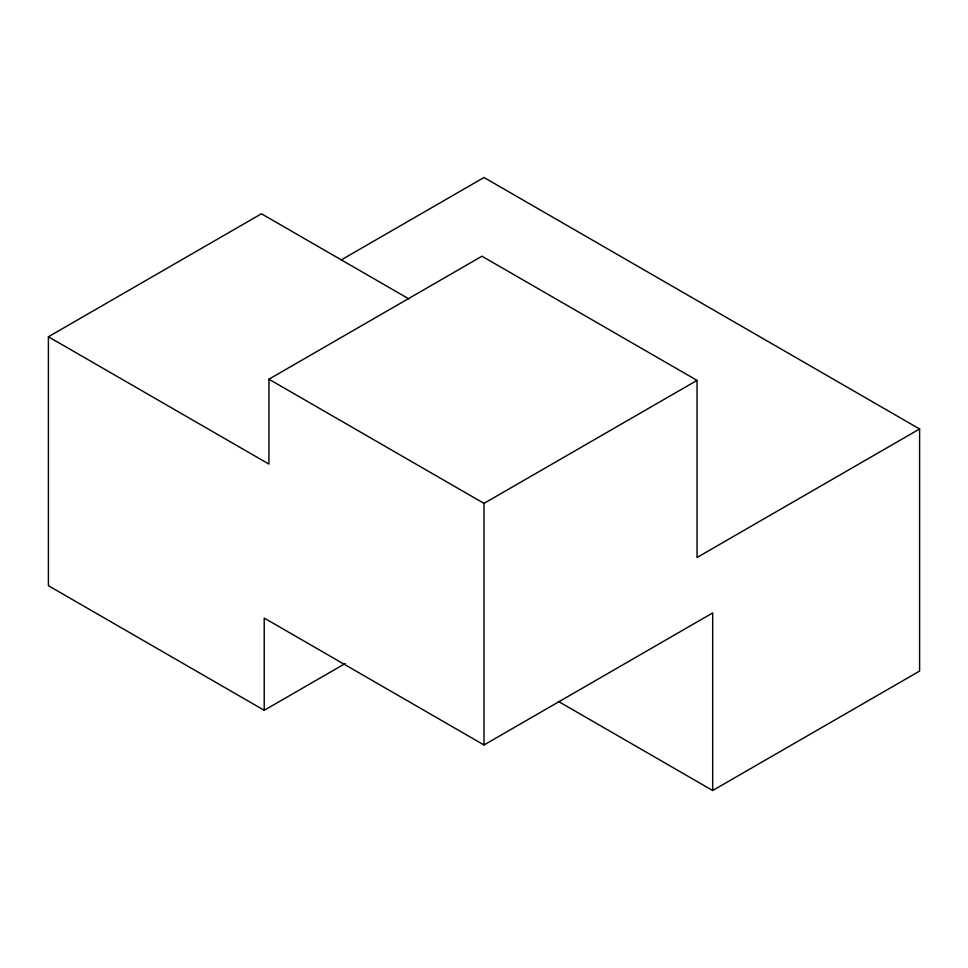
<?xml version="1.0" encoding="UTF-8"?>
<svg xmlns="http://www.w3.org/2000/svg" width="968" height="968" viewBox="0 0 968 968"><rect width="100%" height="100%" fill="white"/><g stroke="black" fill="none" stroke-linecap="round" stroke-linejoin="round"><path stroke-width="1.45" d="M345.237 663.516L264.216 710.294L48.4 585.688L48.4 336.767L261.433 213.771L408.883 298.906M341.293 259.884L484 177.495L919.6 428.981L919.6 671.054L712.69 790.505L558.33 701.389M48.4 336.767L268.923 464.083L268.923 379.202L481.955 256.217L697.033 380.388L697.033 557.483L919.6 428.981M268.923 379.202L484 503.384L697.033 380.388M264.216 710.294L264.216 618.08L484 744.973L712.69 612.938L712.69 790.505M484 503.384L484 744.973"/></g></svg>
